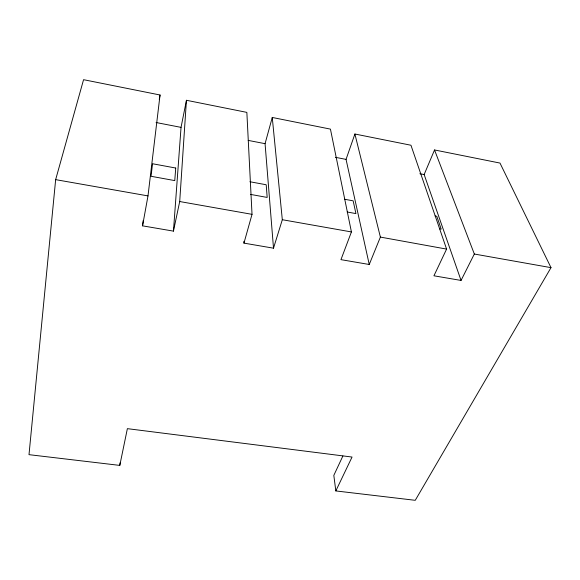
<?xml version="1.0" encoding="UTF-8"?>
<svg xmlns="http://www.w3.org/2000/svg" width="580" height="580" viewBox="0 0 580 580"><rect width="100%" height="100%" fill="white"/><g stroke="black" fill="none" stroke-linecap="round" stroke-linejoin="round"><path stroke-width="0.87" d="M143.209 220.494L142.549 225.845L173.449 231.13L179.706 201.536L186.441 100.282L246.855 112.382L252.024 214.339L243.955 243.129L273.506 248.182L282.315 219.719L272.259 117.465L330.433 129.115L351.422 231.935L340.953 259.651L369.243 264.487L380.386 237.089L354.902 134.016L410.952 145.239L446.593 249.095L433.934 275.797L461.049 280.437L474.331 254.025L434.536 149.959L499.989 163.067L551 267.648L415.251 500.315L335.82 490.926L333.826 475.368L342.889 455.996M173.449 231.13L181.04 127.368L186.441 100.282M142.549 225.845L147.994 195.902L160.044 94.997L83.564 79.685L55.651 179.641L29 454.662L119.792 465.399L127.375 428.656L352.046 457.047L335.82 490.926M119.792 465.399L120.096 462.753M159.261 99.412L160.044 94.997M273.506 248.182L265.067 143.673L272.259 117.465M369.243 264.487L346.05 159.384L354.902 134.016M461.049 280.437L424.147 174.536L434.536 149.959M55.651 179.641L147.994 195.902M179.706 201.536L252.024 214.339M282.315 219.719L351.422 231.935M474.331 254.025L551 267.648M250.553 194.409L267.177 197.432L266.205 184.759L249.922 181.75M347.181 212.005L355.924 213.592L353.155 200.839L344.585 199.252M439.459 228.803L441.213 229.122L436.784 216.304L435.065 215.985M380.386 237.089L446.593 249.095M156.078 122.518L181.04 127.368M248.182 140.396L265.067 143.673M335.392 157.318L346.05 159.384M419.862 173.71L424.147 174.536M243.89 241.331L243.955 243.129M175.725 168.033L174.761 180.605L151.054 176.284L152.533 163.749L175.725 168.033"/></g></svg>
